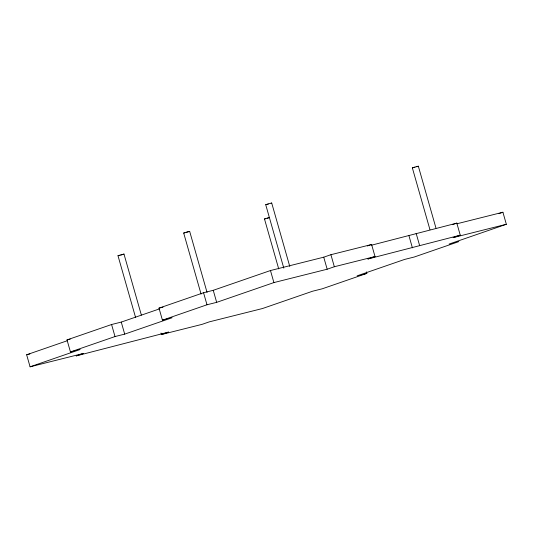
<?xml version="1.0" encoding="UTF-8"?>
<svg xmlns="http://www.w3.org/2000/svg" width="533" height="533" viewBox="0 0 533 533"><rect width="100%" height="100%" fill="white"/><g stroke="black" fill="none" stroke-linecap="round" stroke-linejoin="round"><path stroke-width="0.8" d="M135.609 317.575L117.993 255.727L118.566 255.5L123.982 254.054L141.372 315.11M123.409 254.288L123.982 254.054M201.074 294.089L183.685 233.034L187.016 231.968L189.668 231.362L207.057 292.417M189.668 231.362L186.337 232.435M283.789 268.126L265.72 204.692L269.058 203.626L271.71 203.026L289.779 266.453M271.137 203.253L271.71 203.026M278.712 268.899L264.481 218.95L269.265 217.491M429.964 229.71L412.349 167.868L415.687 166.796L418.338 166.196L435.954 228.037M418.338 166.196L416.546 166.816M67.318 340.72L26.65 354.771L30.081 366.811L80.137 349.515L70.449 351.947L67.018 339.907L111.577 324.517L121.264 322.085L159.36 308.927M70.449 351.947L115.008 336.556L124.689 334.124L172.119 317.741L162.432 320.173L159.001 308.134L203.559 292.737L213.247 290.312L270.471 270.537L323.738 257.179L330.913 254.701L371.588 244.5L375.019 256.54L367.85 259.018L460.252 235.166L456.821 223.127L371.581 245.18M367.29 245.986L371.588 244.5M162.432 320.173L206.991 304.776L216.671 302.351L273.902 282.583L327.169 269.218L334.338 266.74L375.019 256.54M452.517 224.613L456.821 223.127M499.001 213.593L502.919 212.241L506.35 224.28L449.126 244.054L458.806 241.622L414.254 257.013L404.567 259.444L357.143 275.827L366.824 273.396L366.398 271.89M160.979 333.045L161.412 334.551L168.581 332.072L76.179 355.924L83.348 353.452L30.081 366.811M460.252 235.166L453.083 237.645L506.35 224.28M366.824 273.396L322.272 288.793L312.585 291.218L262.529 308.514L209.262 321.872L202.087 324.35L161.412 334.551M120.645 255.127L122.19 254.674M267.133 218.343L268.672 217.897M268.372 204.092L265.72 204.692M415 167.262L412.349 167.868M456.914 223.78L502.919 212.241M159.001 308.134L163.038 307.121M67.018 339.907L70.249 339.095M26.65 354.771L29.881 353.959M184.884 232.821L183.685 233.034M265.681 218.73L264.481 218.95M119.192 255.514L117.993 255.727M416.14 233.327L419.571 245.367M408.971 235.806L412.402 247.845M330.913 254.701L334.338 266.74M323.738 257.179L327.169 269.218M270.471 270.537L273.902 282.583M213.247 290.312L216.671 302.351M203.559 292.737L206.991 304.776M121.264 322.085L124.689 334.124M111.577 324.517L115.008 336.556"/></g></svg>
